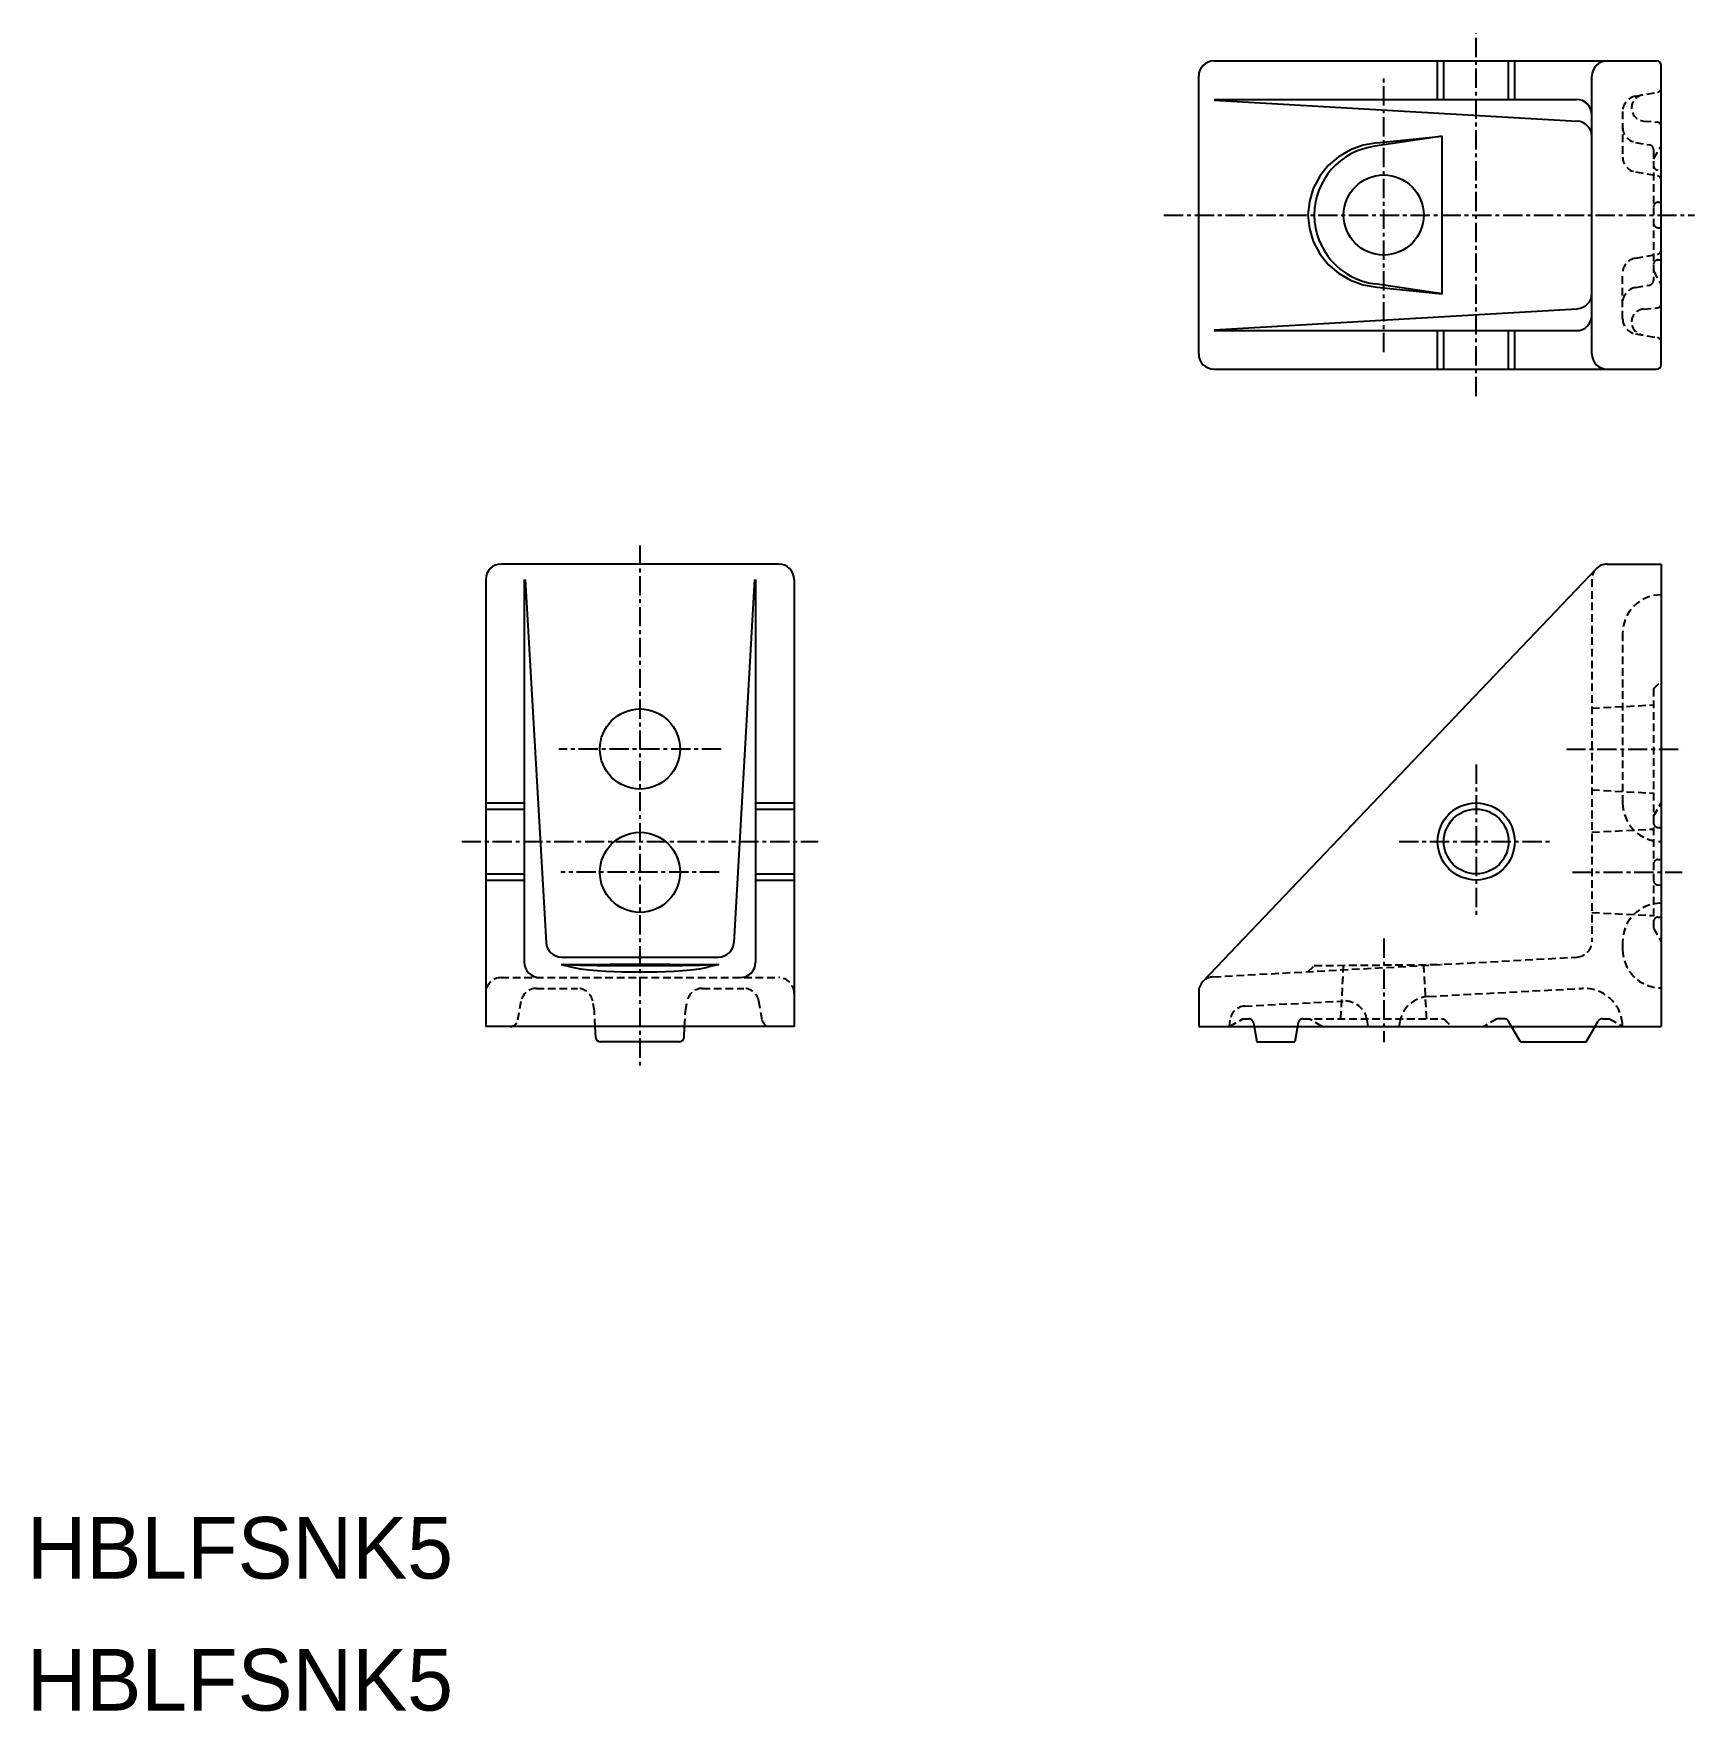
# Model space of a CAD drawing. Extents: x 0 to 108, y 0 to 109.
import ezdxf

# ---------------------------------------------------------------- set-up
doc = ezdxf.new("R2010")
doc.units = 0
doc.linetypes.add('CENTER', pattern=[2, 1.25, -0.25, 0.25, -0.25])
doc.linetypes.add('DASHED', pattern=[0.75, 0.5, -0.25])
doc.layers.get('0').update_dxf_attribs({"linetype": 'CONTINUOUS'})
doc.layers.add('CENTER', color=1, linetype='CENTER')

msp = doc.modelspace()

# ---------------------------------------------------------------- linework, layer by layer
at = {"color": 7, "linetype": 'CONTINUOUS'}
for p, q in [((77.01, 107.02), (105.71, 107.02)), ((91.91, 104.52), (91.91, 107.02)), ((96.11, 104.52), (96.11, 107.02)), ((106.01, 87.32), (106.01, 106.72)), ((76.01, 88.02), (76.01, 106.02)), ((101.51, 88.02), (101.51, 106.02)), ((77.01, 104.52), (100.51, 104.52)), ((77.01, 104.47), (100.57, 103.11)), ((85.86, 101.25), (85.09, 100.8)), ((86.69, 101.55), (85.86, 101.25)), ((87.57, 101.7), (86.69, 101.55)), ((91.8, 102.13), (87.44, 101.49)), ((87.57, 101.7), (91.8, 102.13)), ((91.8, 91.91), (91.8, 102.13)), ((84.42, 100.23), (83.86, 99.54)), ((85.09, 100.8), (84.42, 100.23)), ((83.86, 99.54), (83.44, 98.75)), ((83.44, 98.75), (83.19, 97.9)), ((83.19, 97.9), (83.1, 97.02)), ((83.1, 97.02), (83.19, 96.14)), ((83.19, 96.14), (83.44, 95.3)), ((83.44, 95.3), (83.86, 94.51)), ((83.86, 94.51), (84.42, 93.82)), ((84.42, 93.82), (85.09, 93.25)), ((85.09, 93.25), (85.86, 92.8)), ((85.86, 92.8), (86.69, 92.5)), ((91.8, 91.91), (87.44, 92.56)), ((86.69, 92.5), (87.57, 92.35)), ((87.57, 92.35), (91.8, 91.91)), ((77.01, 89.58), (100.57, 90.94)), ((77.01, 89.52), (100.51, 89.52)), ((91.91, 87.02), (91.91, 89.52)), ((96.11, 87.02), (96.11, 89.52)), ((77.01, 87.02), (105.71, 87.02)), ((48.77, 74.38), (30.77, 74.38)), ((101.79, 74.07), (76.29, 47.29)), ((102.51, 74.38), (106.01, 74.38)), ((106.01, 74.38), (106.01, 44.38)), ((29.77, 73.38), (29.77, 44.38)), ((32.27, 73.38), (32.27, 48.55)), ((32.33, 73.38), (33.69, 49.83)), ((47.21, 73.38), (45.86, 49.83)), ((47.27, 73.38), (47.27, 48.55)), ((49.77, 73.38), (49.77, 44.38)), ((29.77, 58.48), (32.27, 58.48)), ((47.27, 58.48), (49.77, 58.48)), ((29.77, 54.28), (32.27, 54.28)), ((47.27, 54.28), (49.77, 54.28)), ((34.66, 48.41), (44.88, 48.41)), ((34.66, 48.41), (35.35, 48.37)), ((34.66, 48.41), (35.37, 48.22)), ((34.68, 48.88), (44.86, 48.88)), ((35.35, 48.37), (35.9, 48.35)), ((35.37, 48.22), (35.91, 48.12)), ((35.9, 48.35), (36.45, 48.35)), ((35.91, 48.12), (36.46, 48.05)), ((36.45, 48.35), (37, 48.34)), ((36.46, 48.05), (37.01, 48.01)), ((37, 48.34), (37.56, 48.34)), ((37.01, 48.01), (37.56, 47.97)), ((37.82, 48.39), (37.17, 48.37)), ((37.17, 48.37), (37.82, 48.36)), ((37.56, 48.34), (38.11, 48.34)), ((37.56, 47.97), (38.11, 47.95)), ((38.47, 48.39), (37.82, 48.39)), ((37.82, 48.36), (38.47, 48.35)), ((38.11, 48.34), (38.66, 48.33)), ((38.11, 47.95), (38.66, 47.93)), ((39.12, 48.39), (38.47, 48.39)), ((38.47, 48.35), (39.12, 48.35)), ((38.66, 48.33), (39.22, 48.33)), ((38.66, 47.93), (39.21, 47.92)), ((39.77, 48.39), (39.12, 48.39)), ((39.12, 48.35), (39.77, 48.35)), ((39.21, 47.92), (39.77, 47.92)), ((39.22, 48.33), (39.77, 48.33)), ((40.42, 48.39), (39.77, 48.39)), ((39.77, 48.35), (40.42, 48.35)), ((39.77, 48.33), (40.32, 48.33)), ((39.77, 47.92), (40.32, 47.92)), ((40.32, 48.33), (40.87, 48.33)), ((40.32, 47.92), (40.87, 47.93)), ((41.07, 48.39), (40.42, 48.39)), ((40.42, 48.35), (41.07, 48.35)), ((40.87, 48.33), (41.43, 48.34)), ((40.87, 47.93), (41.43, 47.95)), ((41.72, 48.39), (41.07, 48.39)), ((41.07, 48.35), (41.72, 48.36)), ((41.43, 48.34), (41.98, 48.34)), ((41.43, 47.95), (41.98, 47.97)), ((42.37, 48.37), (41.72, 48.39)), ((41.72, 48.36), (42.37, 48.37)), ((41.98, 48.34), (42.53, 48.34)), ((41.98, 47.97), (42.53, 48.01)), ((42.53, 48.34), (43.09, 48.35)), ((42.53, 48.01), (43.08, 48.05)), ((43.08, 48.05), (43.63, 48.12)), ((43.09, 48.35), (43.64, 48.35)), ((43.63, 48.12), (44.17, 48.22)), ((43.64, 48.35), (44.19, 48.37)), ((44.88, 48.41), (44.18, 48.22)), ((44.88, 48.41), (44.2, 48.37)), ((76.01, 46.6), (76.01, 44.38)), ((49.77, 44.38), (29.77, 44.38)), ((36.91, 43.67), (36.87, 44.38)), ((42.63, 43.67), (42.67, 44.38)), ((76.01, 44.38), (106.01, 44.38)), ((79.6, 44.38), (79.78, 43.38)), ((82.43, 44.38), (82.25, 43.38)), ((96.88, 43.38), (96.3, 44.38)), ((101.15, 43.38), (101.72, 44.38)), ((42.33, 43.38), (37.21, 43.38)), ((79.78, 43.38), (82.25, 43.38)), ((96.88, 43.38), (101.15, 43.38))]:
    msp.add_line(p, q, dxfattribs=at)
at = {"color": 3, "linetype": 'CONTINUOUS'}
for p, q in [((91.51, 104.52), (91.51, 107.02)), ((96.51, 104.52), (96.51, 107.02)), ((91.51, 87.02), (91.51, 89.52)), ((96.51, 87.02), (96.51, 89.52)), ((29.77, 58.88), (32.27, 58.88)), ((47.27, 58.88), (49.77, 58.88)), ((29.77, 53.88), (32.27, 53.88)), ((47.27, 53.88), (49.77, 53.88))]:
    msp.add_line(p, q, dxfattribs=at)
at = {"color": 3, "linetype": 'DASHED'}
for p, q in [((104.34, 104.73), (105.77, 104.98)), ((103.51, 103.74), (103.51, 100.8)), ((104.86, 103.12), (105.74, 103.05)), ((104.34, 101.73), (105.27, 101.57)), ((105.51, 100.66), (106.01, 101.52)), ((105.51, 101.27), (105.51, 92.78)), ((104.34, 99.82), (105.77, 99.57)), ((105.8, 97.85), (106.01, 97.86)), ((105.8, 96.2), (106.01, 96.19)), ((104.34, 94.23), (105.77, 94.48)), ((105.8, 94.11), (106.01, 94.12)), ((103.51, 90.3), (103.51, 93.24)), ((105.51, 93.39), (106.01, 92.52)), ((104.34, 92.32), (105.27, 92.48)), ((104.86, 90.92), (105.74, 91)), ((104.34, 89.32), (105.77, 89.07)), ((101.51, 73.38), (101.51, 49.88)), ((103.51, 69.88), (103.51, 58.88)), ((105.51, 66.28), (106.01, 66.78)), ((105.51, 66.28), (105.51, 50.75)), ((101.51, 65.03), (105.51, 65.24)), ((101.51, 59.73), (105.51, 59.52)), ((105.51, 58.02), (106.01, 58.88)), ((101.51, 56.98), (105.51, 57.19)), ((105.8, 57.29), (106.01, 57.28)), ((105.8, 55.21), (106.01, 55.22)), ((105.8, 53.56), (106.01, 53.55)), ((101.51, 51.78), (105.51, 51.57)), ((105.8, 51.47), (106.01, 51.48)), ((105.51, 50.75), (106.01, 49.88)), ((103.51, 49.88), (103.51, 49.38)), ((76.96, 47.6), (100.57, 48.88)), ((83.1, 47.92), (83.51, 48.33)), ((83.51, 48.33), (91.8, 48.4)), ((85.23, 44.88), (85.41, 48.35)), ((90.8, 44.88), (90.61, 48.39)), ((30.77, 47.55), (48.77, 47.55)), ((33.05, 46.85), (35.72, 46.85)), ((43.82, 46.85), (46.5, 46.85)), ((90.93, 46.33), (100.88, 46.85)), ((31.84, 44.8), (32.06, 46.02)), ((36.82, 45.38), (36.71, 46.02)), ((42.72, 45.38), (42.84, 46.02)), ((47.7, 44.8), (47.48, 46.02)), ((78.99, 45.7), (85.38, 46.03)), ((36.87, 44.38), (36.82, 45.38)), ((42.67, 44.38), (42.72, 45.38)), ((78.01, 44.38), (78.88, 44.88)), ((78.01, 44.38), (78.05, 44.79)), ((78.88, 44.88), (79.26, 44.88)), ((79.56, 44.63), (79.6, 44.38)), ((82.47, 44.63), (82.43, 44.38)), ((82.77, 44.88), (91.91, 44.88)), ((84.01, 44.38), (83.15, 44.88)), ((84.01, 44.38), (83.15, 44.88)), ((87.01, 44.38), (86.94, 44.8)), ((89.01, 44.38), (89.07, 44.68)), ((91.91, 44.88), (92.41, 44.38)), ((95.38, 44.88), (94.51, 44.38)), ((95.84, 44.88), (95.38, 44.88)), ((96.3, 44.38), (96.1, 44.73)), ((101.72, 44.38), (101.93, 44.73)), ((102.19, 44.88), (102.65, 44.88)), ((102.65, 44.88), (103.51, 44.38)), ((103.51, 44.38), (103.5, 44.57))]:
    msp.add_line(p, q, dxfattribs=at)
at = {"color": 7, "linetype": 'CONTINUOUS'}
for centre, radius in [((88.01, 97.02), 2.6), ((39.77, 62.38), 2.6), ((94.01, 56.38), 2.1), ((39.77, 54.38), 2.6)]:
    msp.add_circle(centre, radius, dxfattribs=at)
at = {"color": 3, "linetype": 'CONTINUOUS'}
msp.add_circle((94.01, 56.38), 2.5, dxfattribs=at)
at = {"color": 7, "linetype": 'CONTINUOUS'}
for centre, radius, start, end in [((77.01, 106.02), 1, 90, 180), ((102.51, 106.02), 1, 90, 180), ((105.71, 106.72), 0.3, 0, 90), ((100.51, 103.52), 1, 0, 90), ((100.51, 102.11), 1, 0, 86.7029), ((88.01, 97.02), 4.5, 97.2629, 262.737), ((100.51, 91.94), 1, 273.2971, 0), ((100.51, 90.52), 1, 270, 0), ((77.01, 88.02), 1, 180, 270), ((102.51, 88.02), 1, 180, 270), ((105.71, 87.32), 0.3, 270, 0), ((30.77, 73.38), 1, 90, 180), ((48.77, 73.38), 1, 0, 90), ((102.51, 73.38), 1, 90, 136.4082), ((34.68, 49.88), 1, 183.2971, 270), ((44.86, 49.88), 1, 270, 356.703), ((33.27, 48.55), 1, 180, 270), ((46.27, 48.55), 1, 270, 0), ((77.01, 46.6), 1, 136.4082, 180), ((37.21, 43.68), 0.3, 183, 270), ((42.33, 43.68), 0.3, 270, 357)]:
    msp.add_arc(centre, radius, start, end, dxfattribs=at)
at = {"color": 3, "linetype": 'DASHED'}
for centre, radius, start, end in [((104.51, 103.74), 1, 100, 180), ((104.94, 103.97), 0.85, 100, 265), ((105.71, 105.28), 0.3, 280, 0), ((104.51, 102.72), 1, 180, 260), ((105.71, 102.75), 0.3, 0, 85), ((105.21, 101.27), 0.3, 0, 80), ((104.51, 100.8), 1, 180, 260), ((105.81, 100.24), 0.3, 180, 266.9999), ((105.71, 99.27), 0.3, 0, 80), ((105.81, 97.55), 0.3, 93, 180), ((105.81, 96.5), 0.3, 180, 266.9999), ((105.71, 94.78), 0.3, 280, 0), ((104.51, 93.24), 1, 100, 180), ((105.81, 93.81), 0.3, 93, 180), ((105.21, 92.78), 0.3, 280, 0), ((104.51, 91.33), 1, 100, 180), ((104.94, 90.08), 0.85, 95, 260), ((105.71, 91.3), 0.3, 275, 0), ((104.51, 90.3), 1, 180, 260), ((105.71, 88.77), 0.3, 0, 80), ((102.51, 73.38), 1, 136.4082, 180), ((106.01, 69.88), 2.5, 90, 180), ((106.01, 58.88), 2.5, 180, 270), ((105.81, 57.59), 0.3, 180, 266.9999), ((105.81, 54.91), 0.3, 93, 180), ((105.81, 53.86), 0.3, 180, 266.9999), ((106.01, 49.88), 2.5, 90, 180), ((105.81, 51.17), 0.3, 93, 180), ((100.51, 49.88), 1, 273.1199, 0), ((106.01, 49.38), 2.5, 180, 270), ((30.77, 46.55), 1, 90, 180), ((33.05, 45.85), 1, 90, 170), ((35.72, 45.85), 1, 10, 90), ((43.82, 45.85), 1, 90, 170), ((46.5, 45.85), 1, 10, 90), ((48.77, 46.55), 1, 0, 90), ((77.01, 46.6), 1, 93, 136.4082), ((101.01, 44.35), 2.5, 5, 93), ((85.46, 44.54), 1.5, 10, 93), ((91.03, 44.33), 2, 93, 170), ((31.35, 44.88), 0.5, 270, 350), ((48.19, 44.88), 0.5, 190, 270), ((79.05, 44.7), 1, 93, 175), ((79.26, 44.58), 0.3, 10, 90), ((82.77, 44.58), 0.3, 90, 170), ((95.84, 44.58), 0.3, 30, 90), ((102.19, 44.58), 0.3, 90, 150)]:
    msp.add_arc(centre, radius, start, end, dxfattribs=at)
at = {"layer": 'CENTER', "color": 1, "linetype": 'CENTER'}
for p, q in [((94.01, 85.27), (94.01, 108.79)), ((88.01, 88.12), (88.01, 105.88)), ((73.76, 97.02), (108.17, 97.02)), ((39.77, 75.59), (39.77, 41.58)), ((45.04, 62.38), (34.5, 62.38)), ((99.86, 62.38), (107.38, 62.38)), ((94.01, 61.38), (94.01, 51.38)), ((28.21, 56.38), (51.34, 56.38)), ((89.01, 56.38), (99.01, 56.38)), ((44.91, 54.38), (34.63, 54.38)), ((100.26, 54.38), (107.38, 54.38)), ((88.01, 50.08), (88.01, 43.36))]:
    msp.add_line(p, q, dxfattribs=at)

# ---------------------------------------------------------------- texts
at = {"color": 7, "linetype": 'CONTINUOUS'}
for p in [(0, 8.56), (0, 0)]:
    msp.add_text('HBLFSNK5', height=4, dxfattribs=at).set_placement(p)

doc.saveas('drawing.dxf')
